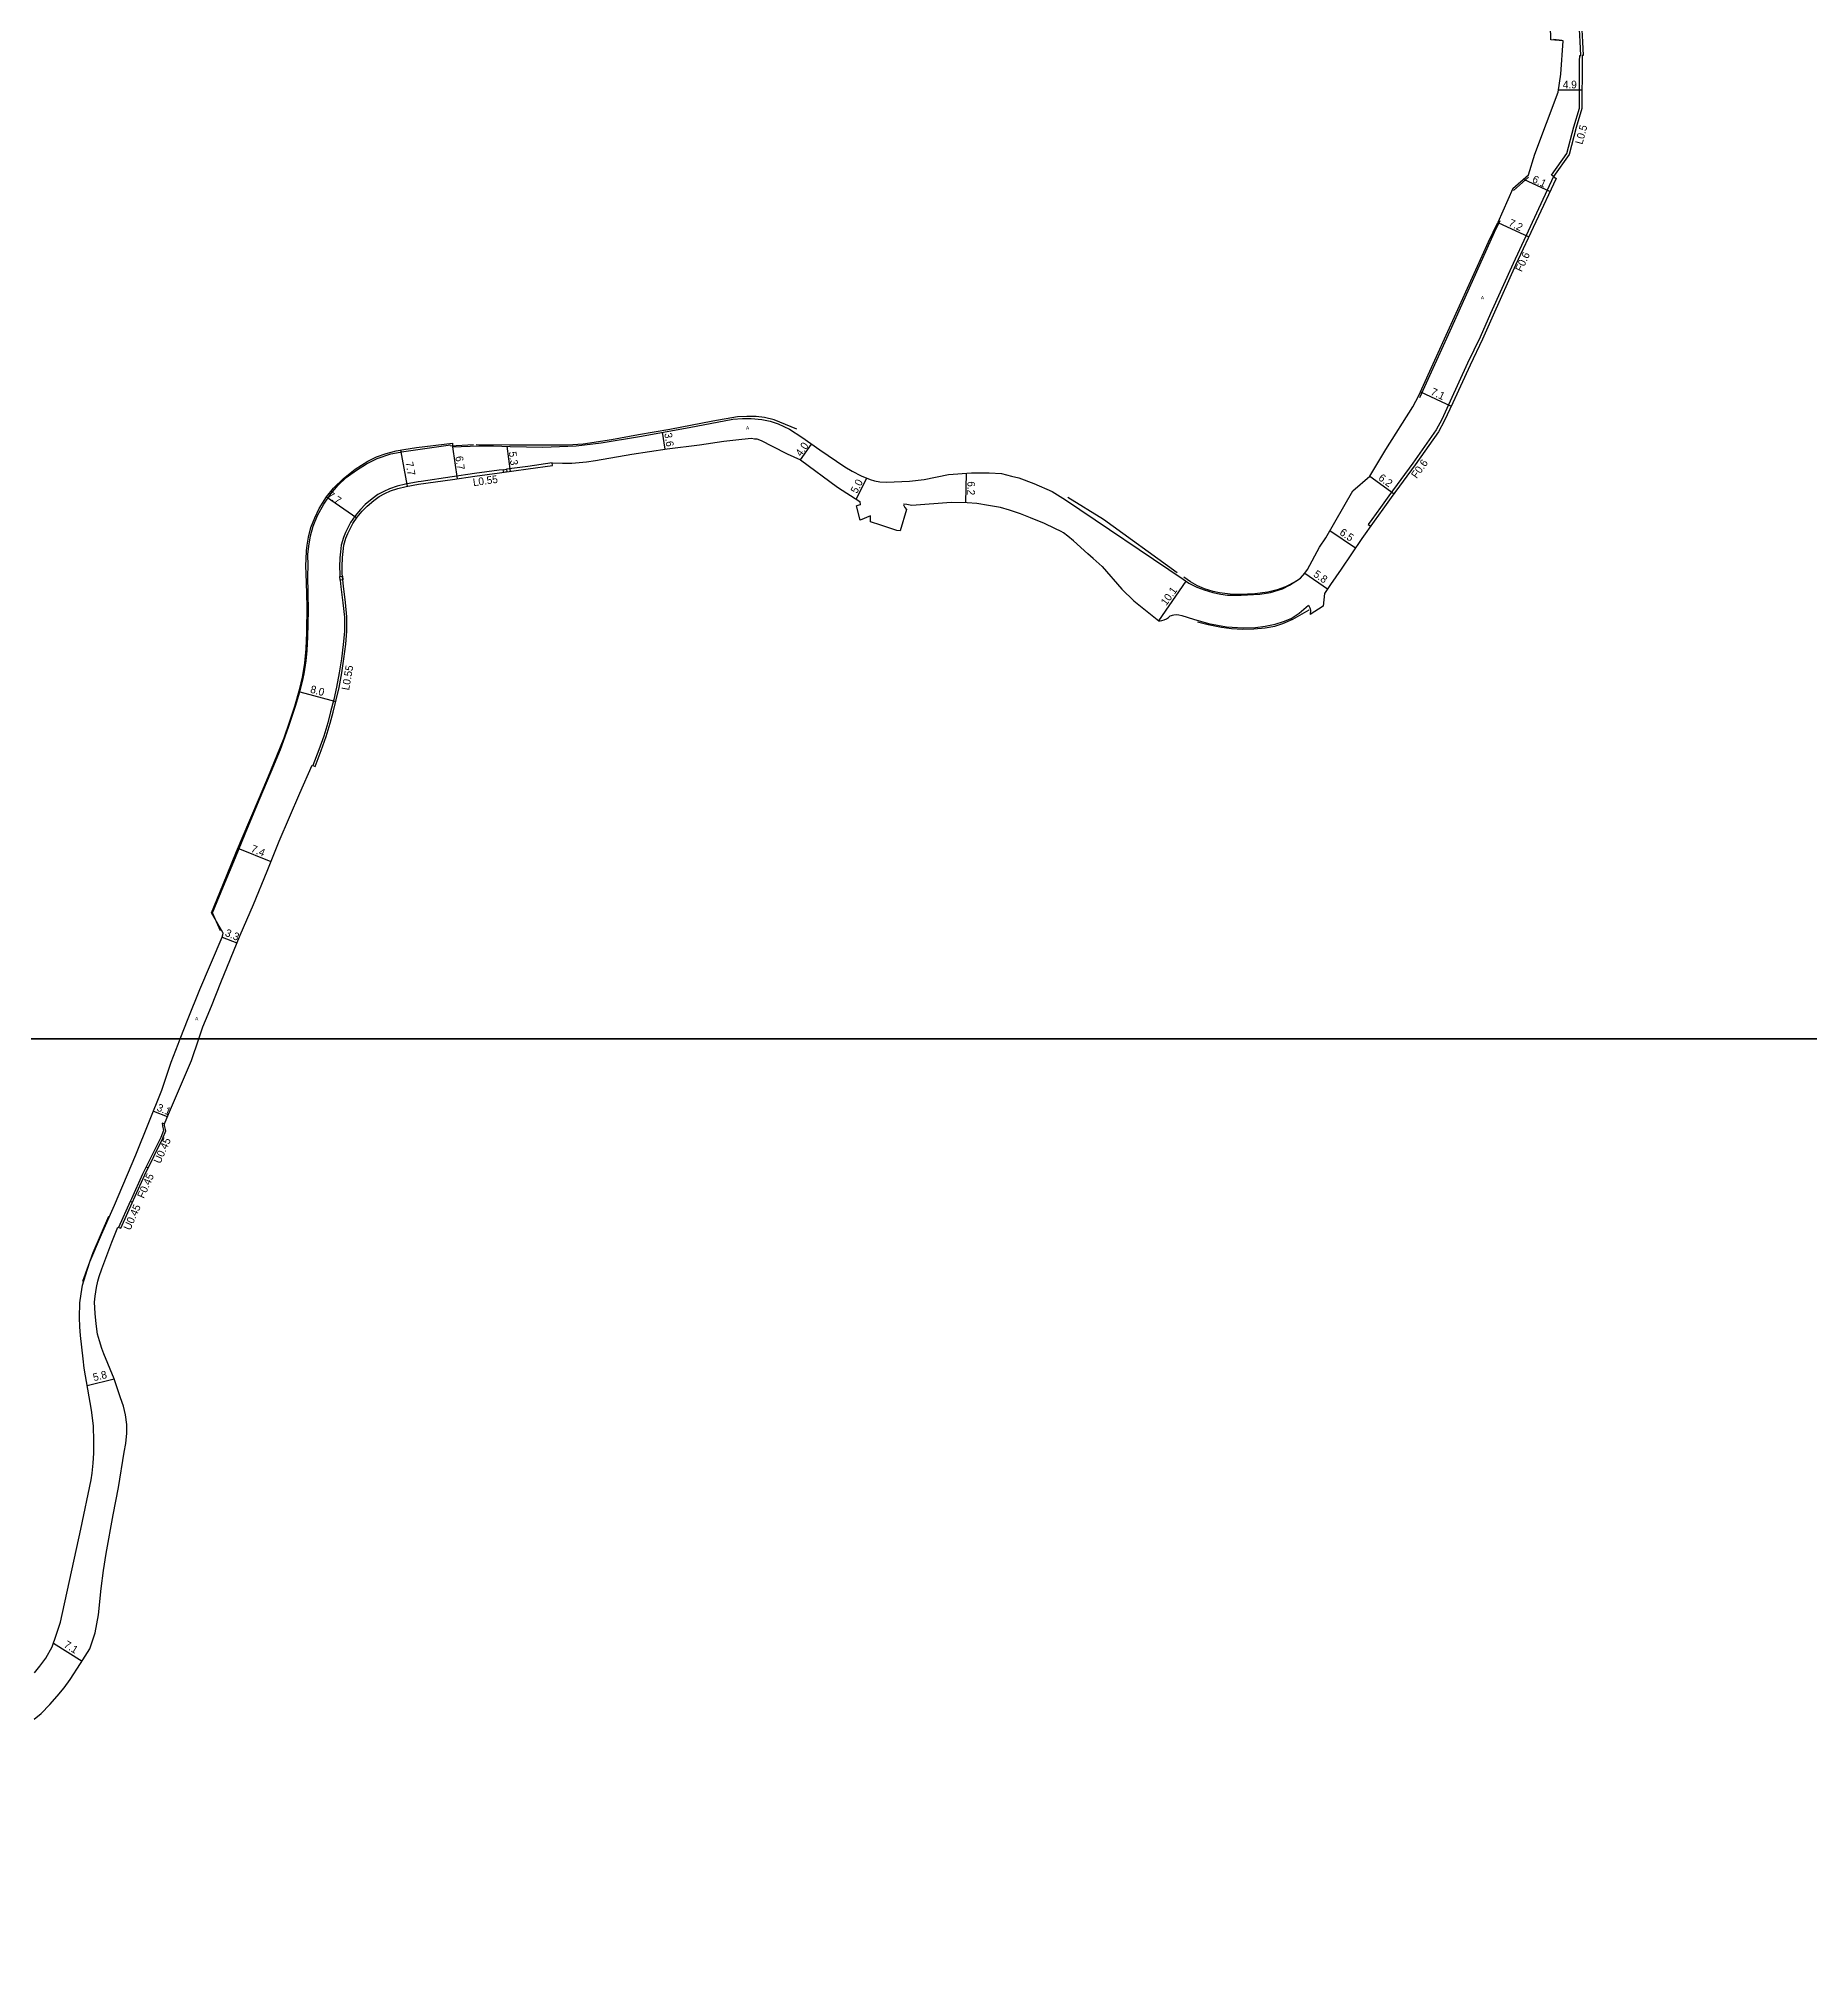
# Model space of a CAD drawing. Header units: metres. Extents: x -28000 to -24000, y -108000 to -105000.
# Drawn here: x -26340.7 to -25970.4, y -107595.4 to -107190.8 of the extents above; entities that cross this region are included whole.
import ezdxf

# ---------------------------------------------------------------- set-up
doc = ezdxf.new("R2010")
doc.units = ezdxf.units.M
doc.header["$LTSCALE"] = 2.5
for name, color, linetype in [('側溝・桝', 7, 'Continuous'), ('図郭', 7, 'Continuous'), ('幅員', 7, 'Continuous'), ('歩道・分離帯・安全施設', 7, 'Continuous'), ('舗装', 7, 'Continuous'), ('道路', 7, 'Continuous')]:
    doc.layers.add(name, color=color, linetype=linetype)
doc.styles.get("Standard").update_dxf_attribs({"font": ''})
doc.styles.add('YOKO_DECO', font='')
doc.styles.get('Standard').set_extended_font_data('@MS PGothic')
doc.styles.get('YOKO_DECO').set_extended_font_data('MS PGothic')

msp = doc.modelspace()

# ---------------------------------------------------------------- linework, layer by layer
at = {"layer": '側溝・桝'}
for points in [[(-26023.86, -107219.69), (-26024.28, -107219.41), (-26021.09, -107214.83), (-26019.61, -107209.3), (-26018.43, -107205.37), (-26018.42, -107195.52), (-26018.38, -107194.35), (-26018.16, -107194.36), (-26018.32, -107191.43), (-26018.49, -107187.67), (-26018.73, -107181.45), (-26018.95, -107176.1), (-26019.16, -107170.86), (-26019.37, -107165.59), (-26019.54, -107161.36), (-26019.7, -107156.9), (-26019.85, -107153.79)], [(-26023.86, -107219.69), (-26032.31, -107237.86), (-26037.03, -107248.3), (-26039.22, -107253.28), (-26041.85, -107258.72), (-26045.46, -107266.63), (-26047.26, -107270.49), (-26048.44, -107272.67), (-26053.33, -107279.58), (-26058.34, -107286.44), (-26060.06, -107288.85), (-26061.87, -107291.38), (-26062.63, -107292.44), (-26062.12, -107292.81)], [(-26243.55, -107280.98), (-26244.4, -107281.1), (-26249.57, -107281.8), (-26254.28, -107282.47), (-26260.76, -107283.43), (-26261.39, -107283.52), (-26263.98, -107284.01), (-26265.76, -107284.45), (-26267.35, -107284.98), (-26268.55, -107285.54), (-26269.77, -107286.16), (-26271, -107287.04), (-26272.43, -107288.28), (-26273.45, -107289.33), (-26274.55, -107290.65), (-26275.5, -107292.02), (-26276.1, -107293.12), (-26276.57, -107294.14), (-26277.01, -107295.16), (-26277.45, -107296.73), (-26277.61, -107298.12), (-26277.72, -107299.39), (-26277.8, -107301.3), (-26277.78, -107302.78), (-26277.73, -107303.32)], [(-26233.3, -107279.54), (-26238.44, -107280.28), (-26242.86, -107280.89)], [(-26277.66, -107304.07), (-26277.52, -107305.47), (-26277.09, -107308.85), (-26276.79, -107311.83), (-26276.8, -107314.78), (-26277.04, -107317.5), (-26277.43, -107320.53), (-26277.87, -107323.45), (-26278.43, -107326.46), (-26279.01, -107329.06), (-26279.69, -107331.64), (-26280.27, -107333.92), (-26281.12, -107336.68), (-26282.15, -107339.57), (-26283.4, -107342.83)], [(-26314.42, -107417.74), (-26314.89, -107417.62), (-26314.85, -107418.18), (-26314.64, -107419.2), (-26315.2, -107420.61), (-26318.24, -107426.74), (-26317.82, -107426.95)], [(-26318.24, -107426.74), (-26318.99, -107428.27), (-26321.35, -107433.49), (-26321.58, -107433.99)], [(-26321.15, -107434.18), (-26321.58, -107433.99), (-26324.02, -107439.43)]]:
    msp.add_lwpolyline(points, dxfattribs=at)
for points in [[(-26242.79, -107281.44), (-26243.47, -107281.53), (-26243.55, -107280.98), (-26242.86, -107280.89)], [(-26277.18, -107303.26), (-26277.11, -107304.02), (-26277.66, -107304.07), (-26277.73, -107303.32)]]:
    msp.add_lwpolyline(points, close=True, dxfattribs=at)
at = {"layer": '図郭'}
for points in [[(-26400, -106800), (-25600, -106800), (-25600, -107400), (-26400, -107400)], [(-26400, -107400), (-25600, -107400), (-25600, -108000), (-26400, -108000)]]:
    msp.add_lwpolyline(points, close=True, dxfattribs=at)
at = {"layer": '幅員'}
for points in [[(-26022.81, -107201.54), (-26017.92, -107201.54)], [(-26030.13, -107220.2), (-26024.61, -107222.77)], [(-26035.54, -107229.26), (-26029.03, -107232.28)], [(-26051.7, -107264.69), (-26045.27, -107267.7)], [(-26210.29, -107273.15), (-26209.76, -107276.7)], [(-26265.05, -107276.86), (-26263.63, -107284.43)], [(-26254.17, -107276.21), (-26253.22, -107282.88)], [(-26242.84, -107276.07), (-26242.11, -107281.34)], [(-26181.41, -107278.92), (-26179.07, -107275.61)], [(-26146.76, -107281.7), (-26146.87, -107287.88)], [(-26169.74, -107287.16), (-26167.53, -107282.73)], [(-26062.27, -107282.33), (-26057.24, -107286.01)], [(-26280.54, -107286.66), (-26274.2, -107291.03)], [(-26070.65, -107293.72), (-26065.28, -107297.33)], [(-26106.4, -107312.59), (-26100.74, -107304.27)], [(-26075.9, -107302.62), (-26071.13, -107305.9)], [(-26286.1, -107327.45), (-26278.57, -107329.44)], [(-26299.08, -107360.15), (-26292.18, -107362.92)], [(-26302.35, -107378.72), (-26299.28, -107379.95)], [(-26316.73, -107415.11), (-26313.83, -107416.26)], [(-26330.58, -107472.51), (-26324.92, -107471.09)], [(-26337.66, -107526.38), (-26331.66, -107530.12)]]:
    msp.add_lwpolyline(points, dxfattribs=at)
at = {"layer": '歩道・分離帯・安全施設'}
for points in [[(-26022.11, -107191.23), (-26023.88, -107190.98)], [(-26029.08, -107219.77), (-26032.24, -107222.57)], [(-26051.82, -107265.91), (-26045.16, -107251.14), (-26036.19, -107231.28), (-26035.06, -107228.84)], [(-26182.18, -107272.47), (-26186.9, -107270.53), (-26188.9, -107270.06), (-26190.68, -107269.86), (-26192.58, -107269.82), (-26194.54, -107269.95), (-26199.7, -107270.8), (-26208.71, -107272.56), (-26215.26, -107273.66), (-26220.89, -107274.71), (-26226.85, -107275.62), (-26230.14, -107275.84), (-26235.11, -107275.88), (-26242.25, -107275.82), (-26249.2, -107275.77)], [(-26302.68, -107377.4), (-26304.41, -107373.66), (-26302.1, -107368.04), (-26299.6, -107362.08), (-26297.07, -107355.93), (-26294.4, -107349.62), (-26292.08, -107344.17), (-26290.18, -107339.48), (-26288.49, -107334.83), (-26286.94, -107330.24), (-26286.1, -107327.45), (-26285.53, -107325.25), (-26285.23, -107323.68), (-26284.81, -107320.94), (-26284.56, -107318.78), (-26284.42, -107316.03), (-26284.3, -107310.45), (-26284.41, -107303.26), (-26284.4, -107300.99), (-26284.46, -107298.73), (-26284.25, -107296.96), (-26283.89, -107294.8), (-26283.31, -107292.77), (-26282.41, -107290.56), (-26281.09, -107288.19), (-26279.61, -107285.99), (-26278.08, -107284.23), (-26276.4, -107282.64), (-26274.27, -107281.05), (-26272.2, -107279.74), (-26269.92, -107278.61), (-26267.1, -107277.66), (-26264.38, -107277.14), (-26254.59, -107275.76)], [(-26249.82, -107275.8), (-26254.61, -107276.04)], [(-26102.63, -107302.51), (-26117.99, -107291.38), (-26125.47, -107286.8)], [(-26077.65, -107304.26), (-26079.94, -107305.45), (-26081.7, -107306.13), (-26083.65, -107306.58), (-26086.38, -107306.92), (-26089.42, -107307.08), (-26091.5, -107307.03), (-26093.73, -107306.73), (-26095.09, -107306.43), (-26096.85, -107305.92), (-26098.34, -107305.26), (-26099.78, -107304.41), (-26101.18, -107303.42)], [(-26098.37, -107312.82), (-26096.12, -107313.34), (-26093.36, -107313.9), (-26091.2, -107314.22), (-26088.96, -107314.35), (-26086.56, -107314.26), (-26084.16, -107314.03), (-26082.19, -107313.68), (-26080.47, -107313.12), (-26078.4, -107312.2), (-26074.98, -107310.28)], [(-26326.15, -107437.14), (-26329.43, -107444.78), (-26330.39, -107447.48), (-26331.54, -107450.72)]]:
    msp.add_lwpolyline(points, dxfattribs=at)
at = {"layer": '道路'}
for points in [[(-26024.44, -107191.08), (-26024.59, -107185.07)], [(-26018.01, -107187.73), (-26017.84, -107191.49), (-26017.68, -107194.36), (-26017.87, -107194.37), (-26017.91, -107195.53), (-26017.93, -107205.45), (-26019.13, -107209.44), (-26020.62, -107215.04), (-26023.86, -107219.69), (-26023.35, -107220.06), (-26031.8, -107238.23), (-26036.52, -107248.67), (-26038.71, -107253.65), (-26041.34, -107259.09), (-26044.95, -107267), (-26046.75, -107270.86), (-26047.93, -107273.04), (-26052.81, -107279.95), (-26057.83, -107286.81), (-26059.55, -107289.21), (-26061.36, -107291.75), (-26063.94, -107295.34), (-26068.28, -107301.77), (-26070.5, -107304.99), (-26071.77, -107306.84), (-26072.05, -107309.53)], [(-26032.39, -107222.19), (-26029.14, -107219.33), (-26027.76, -107215.01), (-26022.87, -107202.01), (-26022.37, -107198.24), (-26021.84, -107191.28), (-26024.44, -107191.08)], [(-26032.39, -107222.19), (-26035.54, -107229.26)], [(-26062.27, -107282.33), (-26058.95, -107276.75), (-26053.31, -107267.82), (-26052.04, -107265.45), (-26049.73, -107260.4), (-26040.13, -107239.21), (-26037.5, -107233.3), (-26035.54, -107229.26)], [(-26254.2, -107275.4), (-26254.17, -107276.21), (-26248.66, -107275.98), (-26245.61, -107275.98), (-26242.09, -107276.09), (-26235.26, -107276.26), (-26228.34, -107276), (-26223.09, -107275.38), (-26215.09, -107274.01), (-26204.7, -107272.15), (-26195.52, -107270.4), (-26193.5, -107270.28), (-26191.73, -107270.28), (-26189.45, -107270.45), (-26187.71, -107270.82), (-26186.07, -107271.4), (-26183.69, -107272.51), (-26181.09, -107274.19), (-26177.37, -107276.82), (-26172.14, -107280.4), (-26170.61, -107281.29), (-26168.68, -107282.26), (-26166.85, -107283), (-26165.89, -107283.3), (-26164.8, -107283.5), (-26163.42, -107283.61), (-26158.57, -107283.37), (-26155.51, -107283), (-26150.41, -107282), (-26145.59, -107281.61), (-26141.93, -107281.61), (-26139.35, -107281.79), (-26137.22, -107282.31), (-26135.73, -107282.7), (-26132.59, -107283.85), (-26128.78, -107285.51), (-26125.99, -107287.26), (-26101.34, -107303.86), (-26100.13, -107304.68), (-26098.5, -107305.55), (-26096.98, -107306.11), (-26095.11, -107306.63), (-26093.46, -107306.99), (-26092.09, -107307.21), (-26089.21, -107307.22), (-26085.3, -107307), (-26083.1, -107306.67), (-26080.55, -107305.9), (-26079.1, -107305.14), (-26077.6, -107304.16), (-26076.83, -107303.65), (-26075.9, -107302.62), (-26075.33, -107301.84), (-26072.81, -107297.19), (-26071.52, -107295.23), (-26065.86, -107285.43)], [(-26307.24, -107400), (-26306.37, -107397.5), (-26305.84, -107396.14), (-26304.62, -107393.19), (-26302.61, -107388.23), (-26298.62, -107378.31), (-26295.8, -107371.87), (-26292.98, -107364.9), (-26290.45, -107358.63), (-26286.14, -107348.59), (-26283.5, -107342.78), (-26282.93, -107343.06), (-26281.64, -107339.7), (-26280.6, -107336.79), (-26279.74, -107334), (-26279.17, -107331.71), (-26278.48, -107329.13), (-26277.9, -107326.51), (-26277.33, -107323.48), (-26276.89, -107320.54), (-26276.5, -107317.49), (-26276.25, -107314.74), (-26276.25, -107311.74), (-26276.55, -107308.72), (-26276.98, -107305.34), (-26277.24, -107302.69), (-26277.25, -107301.25), (-26277.18, -107299.36), (-26277.07, -107298.11), (-26276.91, -107296.78), (-26276.5, -107295.28), (-26276.07, -107294.3), (-26275.61, -107293.31), (-26275.04, -107292.24), (-26274.12, -107290.92), (-26273.05, -107289.64), (-26272.06, -107288.62), (-26270.67, -107287.41), (-26269.49, -107286.57), (-26268.31, -107285.98), (-26267.16, -107285.42), (-26265.62, -107284.91), (-26263.88, -107284.48), (-26261.31, -107284), (-26254.2, -107283.02), (-26249.49, -107282.35), (-26244.32, -107281.65), (-26238.36, -107280.83), (-26233.24, -107280.09), (-26233.3, -107279.52), (-26231.18, -107279.64), (-26229.23, -107279.61), (-26226.15, -107279.33), (-26224.25, -107279.07), (-26216.68, -107277.74), (-26209.25, -107276.62), (-26202.48, -107275.75), (-26197.43, -107275.04), (-26193.66, -107274.56), (-26191.64, -107274.41), (-26190.98, -107274.49), (-26190.5, -107274.54), (-26189.61, -107274.86), (-26187.28, -107276.05), (-26184.21, -107277.64), (-26181.41, -107278.92), (-26173.62, -107284.6), (-26168.98, -107287.66), (-26168.88, -107288.31), (-26169.69, -107288.53)], [(-26284.72, -107304.59), (-26284.83, -107300.99), (-26284.81, -107299.66), (-26284.73, -107297.97), (-26284.59, -107296.79), (-26284.29, -107295.12), (-26283.79, -107293.05), (-26283.01, -107291.05), (-26282.08, -107289.12), (-26280.54, -107286.66), (-26279.1, -107284.82), (-26276.98, -107282.81), (-26274.56, -107280.88), (-26271.92, -107279.21), (-26270.05, -107278.32), (-26268.05, -107277.58), (-26265.96, -107277.05), (-26264.38, -107276.72), (-26261.7, -107276.35), (-26254.2, -107275.4)], [(-26065.86, -107285.43), (-26062.27, -107282.33)], [(-26168.89, -107291.5), (-26169.69, -107288.53)], [(-26159.23, -107289.3), (-26160.55, -107293.79)], [(-26120.17, -107299.55), (-26121.26, -107298.57), (-26124.31, -107295.87), (-26125.49, -107294.9), (-26126.37, -107294.17), (-26126.84, -107293.91), (-26128.2, -107293.26), (-26130.35, -107292.25), (-26133.28, -107291.01), (-26135.37, -107290.18), (-26137.65, -107289.44), (-26139.55, -107288.91), (-26142.09, -107288.45), (-26144.47, -107288.07), (-26146.55, -107287.88), (-26149.86, -107287.82), (-26158.12, -107288.47), (-26159.18, -107288.22), (-26159.74, -107288.17), (-26159.78, -107288.21), (-26159.82, -107288.32), (-26159.8, -107288.49), (-26159.58, -107288.88), (-26159.23, -107289.3)], [(-26160.55, -107293.79), (-26161.21, -107293.67), (-26162.04, -107293.42), (-26164.55, -107292.61), (-26166.72, -107291.91), (-26166.72, -107290.65), (-26168.89, -107291.5)], [(-26120.17, -107299.55), (-26118.31, -107301.22), (-26114.19, -107305.97), (-26111.64, -107308.4), (-26106.4, -107312.59), (-26106.15, -107312.58), (-26105.82, -107312.51), (-26105.35, -107312.39), (-26104.82, -107312.16), (-26104.4, -107311.86), (-26104.03, -107311.53), (-26103.81, -107311.44), (-26103.59, -107311.37), (-26103.28, -107311.31), (-26102.8, -107311.29), (-26102.25, -107311.35), (-26101.63, -107311.45), (-26099.21, -107312.23), (-26096.04, -107313.12), (-26092.29, -107313.83), (-26088.81, -107314.07), (-26086.18, -107313.95), (-26084.19, -107313.73), (-26082.11, -107313.31), (-26080.33, -107312.75), (-26078.72, -107312.07), (-26077.09, -107311), (-26075.1, -107309.32), (-26074.84, -107309.87), (-26074.71, -107310.36), (-26074.75, -107311.27)], [(-26311.14, -107400), (-26309.45, -107395.74), (-26307, -107389.68), (-26302.35, -107378.72), (-26302.19, -107378.24), (-26302.18, -107377.93), (-26302.25, -107377.73), (-26304.59, -107373.64), (-26302.2, -107367.87), (-26299.37, -107360.82), (-26296.55, -107354.24), (-26294.56, -107349.53), (-26292.67, -107345.07), (-26290.93, -107340.8), (-26289.39, -107337.07), (-26288.18, -107333.56), (-26287.15, -107330.45), (-26286.09, -107326.71), (-26285.57, -107324.33), (-26285.1, -107321.46), (-26284.81, -107318.44), (-26284.63, -107315.01), (-26284.57, -107309.52), (-26284.72, -107304.59)], [(-26072.05, -107309.53), (-26074.75, -107311.27)], [(-26341.69, -107542.25), (-26340.2, -107541.1), (-26338.41, -107539.24), (-26336.85, -107537.45), (-26335.4, -107535.71), (-26334.15, -107533.98), (-26331.96, -107530.61), (-26330.05, -107527.53), (-26328.93, -107524.23), (-26328.25, -107520.43), (-26327.69, -107514.96), (-26327.18, -107511.17), (-26326.6, -107507.63), (-26325.17, -107499.54), (-26324.02, -107493.85), (-26322.83, -107486.47), (-26322.54, -107484.63), (-26322.31, -107482.45), (-26322.28, -107480.65), (-26322.57, -107478.64), (-26323.03, -107476.85), (-26323.63, -107475.04), (-26324.92, -107471.09), (-26327.13, -107465.9), (-26327.55, -107464.76), (-26328.03, -107463.18), (-26328.42, -107461.77), (-26328.7, -107459.58), (-26328.93, -107457.46), (-26329.04, -107455.04), (-26328.92, -107453.81), (-26328.68, -107452.01), (-26328.4, -107450.67), (-26328.09, -107449.68), (-26327.53, -107448.07), (-26326.26, -107444.76), (-26325.41, -107442.49), (-26324.15, -107439.38), (-26323.59, -107439.62), (-26320.93, -107433.68), (-26318.57, -107428.47), (-26314.78, -107420.8), (-26314.15, -107419.24), (-26314.39, -107418.12), (-26314.42, -107417.74), (-26313.62, -107415.72), (-26308.8, -107404.52), (-26307.24, -107400)], [(-26341.58, -107532.58), (-26340.51, -107531.18), (-26339.26, -107529.5), (-26337.95, -107527.16), (-26337.05, -107524.72), (-26336.19, -107521.97), (-26331.93, -107502.53), (-26329.78, -107492.21), (-26329.56, -107490.86), (-26329.31, -107488.72), (-26329.18, -107486.65), (-26329.17, -107484.17), (-26329.24, -107480.95), (-26329.69, -107477.63), (-26331.21, -107468.87), (-26331.42, -107466.91), (-26331.96, -107462.01), (-26332.15, -107460.2), (-26332.22, -107458.25), (-26332.12, -107455.2), (-26331.87, -107453.29), (-26331.54, -107451.5), (-26330.97, -107449.52), (-26330.01, -107446.64), (-26327.62, -107440.89), (-26324.87, -107434.76), (-26320.4, -107424.28), (-26314.98, -107410.73), (-26313.01, -107404.87), (-26311.57, -107401.08), (-26311.14, -107400)]]:
    msp.add_lwpolyline(points, dxfattribs=at)

# ---------------------------------------------------------------- texts
at = {"layer": '側溝・桝'}
for s, rotation, p in [('L0.5', 75, (-26017.83, -107213.06)), ('F0.6', 65, (-26030.53, -107239.73)), ('L0.55', 8, (-26249.8, -107284.43)), ('F0.6', 54, (-26052.5, -107282.94)), ('L0.55', 80, (-26275.82, -107327.19)), ('U0.45', 66, (-26315.3, -107426.23)), ('F0.45', 66, (-26318.75, -107433.5)), ('U0.45', 66, (-26321.6, -107440.17))]:
    msp.add_text(s, height=1.6, rotation=rotation, dxfattribs=at).set_placement(p)
at = {"layer": '幅員'}
msp.add_text('4.9', height=1.6, dxfattribs=at).set_placement((-26021.92, -107201.23))
for s, rotation, p in [('6.1', 335, (-26028.48, -107220.78)), ('7.2', 335, (-26033.43, -107229.91)), ('7.1', 335, (-26049.71, -107265.22)), ('3.6', 279, (-26209.88, -107273.39)), ('6.7', 278, (-26253.58, -107278.23)), ('5.3', 278, (-26242.43, -107277.28)), ('4.0', 55, (-26181.27, -107278.34)), ('7.7', 281, (-26264.03, -107279.47)), ('6.2', 324, (-26060.64, -107283)), ('7.7', 325, (-26280.54, -107286.66)), ('5.0', 63, (-26169.58, -107286.09)), ('6.2', 269, (-26146.46, -107283.39)), ('6.5', 326, (-26068.77, -107294.45)), ('5.8', 325, (-26074.25, -107303.16)), ('10.1', 54, (-26104.89, -107309.52)), ('8.0', 345, (-26284.04, -107327.58)), ('7.4', 338, (-26296.48, -107360.84)), ('3.3', 338, (-26301.89, -107378.43)), ('3.1', 338, (-26316.17, -107414.97)), ('5.8', 14, (-26329.16, -107471.61)), ('7.1', 328, (-26335.61, -107527.1))]:
    msp.add_text(s, height=1.6, rotation=rotation, dxfattribs=at).set_placement(p)
at = {"layer": '舗装', "style": 'YOKO_DECO'}
for p in [(-26039.08, -107245.38, 224.31), (-26192.81, -107272.62, 234.32), (-26308.03, -107396.15, 235.8)]:
    msp.add_text('A', height=0.75, dxfattribs=at).set_placement(p)

doc.saveas('drawing.dxf')
